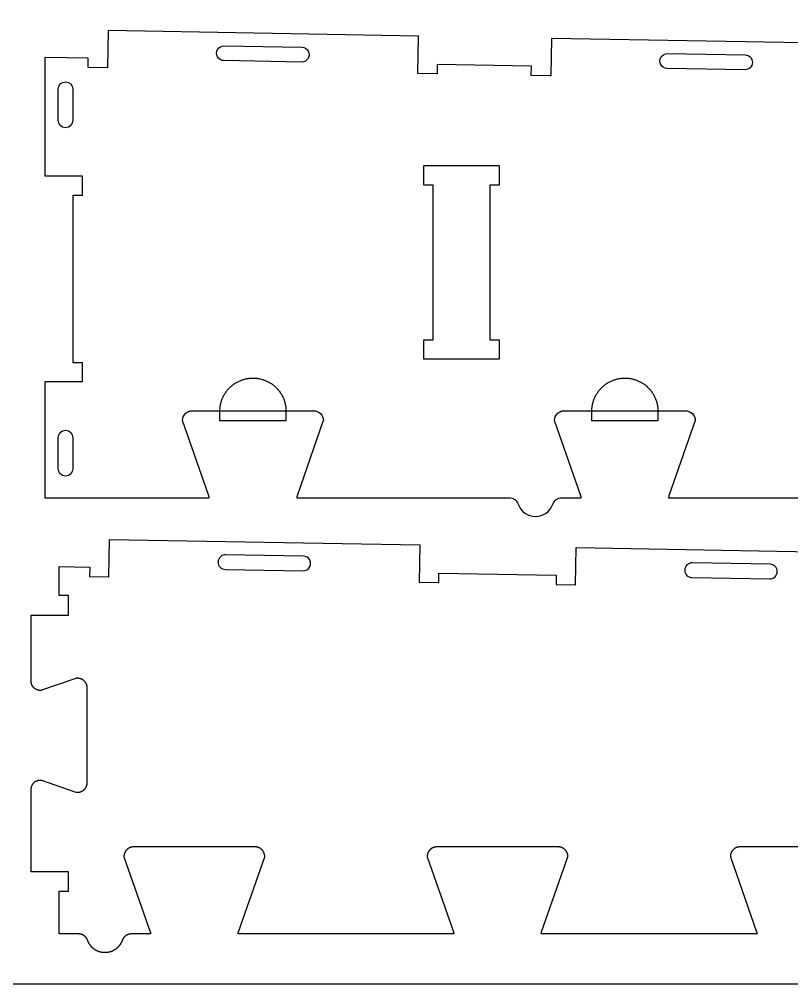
# Model space of a CAD drawing. Extents: x 0 to 4485, y 0 to 14364.
# Drawn here: x 1325 to 1821, y 7999 to 8619 of the extents above; entities that cross this region are included whole.
import ezdxf

# ---------------------------------------------------------------- set-up
doc = ezdxf.new("R2010")
doc.units = 0
for name, color, linetype in [('0_SHEET_SPRUCEPLY_2440X122', 1, 'CONTINUOUS'), ('3_ANYTOOL_CUTTHROUGH_INSID', 4, 'CONTINUOUS'), ('4_ANYTOOL_CUTTHROUGH_OUTSI', 5, 'CONTINUOUS'), ('5_ANYTOOL_HALF_MILL_9MM_IN', 3, 'CONTINUOUS')]:
    doc.layers.add(name, color=color, linetype=linetype)

msp = doc.modelspace()

# ---------------------------------------------------------------- linework, layer by layer
at = {"layer": '0_SHEET_SPRUCEPLY_2440X122'}
msp.add_lwpolyline([(371.7, 9218.93), (371.7, 7998.93), (2811.7, 7998.93), (2811.7, 9218.93)], close=True, dxfattribs=at)
at = {"layer": '3_ANYTOOL_CUTTHROUGH_INSID'}
for points in [[(1506.59, 8601.08, -1), (1506.43, 8591.59), (1456.43, 8592.46, -1), (1456.6, 8601.96)], [(1791.55, 8596.11, -1), (1791.38, 8586.61), (1741.39, 8587.48, -1), (1741.56, 8596.98)], [(1349.88, 8554.1), (1349.88, 8574.1, -1), (1359.38, 8574.1), (1359.38, 8554.1, -1)], [(1349.88, 8350.1, -1), (1359.38, 8350.1), (1359.38, 8330.1, -1), (1349.88, 8330.1)], [(1507.57, 8273.92), (1457.57, 8274.79, 1), (1457.41, 8265.29), (1507.4, 8264.42, 1)], [(1807.52, 8268.68), (1757.53, 8269.55, 1), (1757.36, 8260.05), (1807.35, 8259.18, 1)]]:
    msp.add_lwpolyline(points, format="xyb", close=True, dxfattribs=at)
msp.add_lwpolyline([(1590.88, 8512.47), (1584.88, 8512.47), (1584.88, 8524.97), (1633.38, 8524.97), (1633.38, 8512.47), (1627.38, 8512.47), (1627.38, 8412.97), (1633.38, 8412.97), (1633.38, 8400.47), (1584.88, 8400.47), (1584.88, 8412.97), (1590.88, 8412.97)], close=True, dxfattribs=at)
at = {"layer": '4_ANYTOOL_CUTTHROUGH_OUTSI'}
msp.add_lwpolyline([(1866.44, 8603.3), (1666.97, 8606.79), (1666.55, 8583.04), (1666.55, 8582.79), (1666.3, 8582.79), (1654.3, 8583), (1654.05, 8583.01), (1654.15, 8589.01), (1593.66, 8590.06), (1593.56, 8584.31), (1593.56, 8584.06), (1593.31, 8584.07), (1581.31, 8584.28), (1581.06, 8584.28), (1581.06, 8584.53), (1581.48, 8608.28), (1382.01, 8611.76), (1381.59, 8588.01), (1381.59, 8587.76), (1381.34, 8587.77), (1369.09, 8587.98), (1369.1, 8588.23), (1369.2, 8593.98), (1341.38, 8594.47), (1341.38, 8518.35), (1365.38, 8518.35), (1365.38, 8518.1), (1365.38, 8506.1), (1365.38, 8505.85), (1359.38, 8505.85), (1359.38, 8398.35), (1365.38, 8398.35), (1365.38, 8385.85), (1341.38, 8385.85), (1341.38, 8311.35), (1447.03, 8311.35), (1447.03, 8311.35, 0.061485), (1446.79, 8312.74), (1429.9, 8361.02), (1429.88, 8361.06), (1429.88, 8361.1), (1429.88, 8361.1, -0.198912), (1431.71, 8365.52), (1431.82, 8365.63), (1431.93, 8365.73), (1432.04, 8365.83), (1432.16, 8365.93), (1432.28, 8366.02), (1432.4, 8366.11), (1432.52, 8366.2), (1432.65, 8366.29), (1432.78, 8366.38), (1432.91, 8366.46), (1433.04, 8366.53), (1433.18, 8366.61), (1433.32, 8366.68), (1433.46, 8366.75), (1433.6, 8366.81), (1433.74, 8366.88), (1433.88, 8366.93), (1434.03, 8366.99), (1434.18, 8367.04), (1434.33, 8367.08), (1434.47, 8367.13), (1434.62, 8367.17), (1434.77, 8367.2), (1434.92, 8367.23), (1435.08, 8367.26), (1435.23, 8367.29), (1435.38, 8367.31), (1435.53, 8367.32), (1435.68, 8367.34), (1435.83, 8367.34), (1435.98, 8367.35), (1436.13, 8367.35), (1514.13, 8367.35, -0.414214), (1520.38, 8361.1), (1520.38, 8361.06), (1520.37, 8361.02), (1503.47, 8312.74), (1503.47, 8312.74, 0.061485), (1503.24, 8311.35), (1639.79, 8311.35, -0.317837), (1645.68, 8307.18, 0.707107), (1667.84, 8307.18, -0.317837), (1673.73, 8311.35), (1686.13, 8311.35, 0.061485), (1685.89, 8312.74), (1669, 8361.02), (1668.98, 8361.06), (1668.98, 8361.1), (1668.98, 8361.1, -0.198912), (1670.81, 8365.52), (1670.92, 8365.63), (1671.03, 8365.73), (1671.14, 8365.83), (1671.26, 8365.93), (1671.38, 8366.02), (1671.5, 8366.11), (1671.62, 8366.2), (1671.75, 8366.29), (1671.88, 8366.38), (1672.01, 8366.46), (1672.14, 8366.53), (1672.28, 8366.61), (1672.42, 8366.68), (1672.56, 8366.75), (1672.7, 8366.81), (1672.84, 8366.88), (1672.98, 8366.93), (1673.13, 8366.99), (1673.28, 8367.04), (1673.43, 8367.08), (1673.57, 8367.13), (1673.72, 8367.17), (1673.87, 8367.2), (1674.02, 8367.23), (1674.18, 8367.26), (1674.33, 8367.29), (1674.48, 8367.31), (1674.63, 8367.32), (1674.78, 8367.34), (1674.93, 8367.34), (1675.08, 8367.35), (1675.23, 8367.35), (1753.23, 8367.35, -0.414214), (1759.48, 8361.1), (1759.48, 8361.06), (1759.47, 8361.02), (1742.57, 8312.74), (1742.57, 8312.74, 0.061485), (1742.34, 8311.35), (1881.03, 8311.35, 0.061485)], format="xyb", dxfattribs=at)
msp.add_polyline3d([(1866.27, 8086.92, 0), (1788.27, 8086.92, 0), (1788.13, 8086.92, 0), (1787.99, 8086.92, 0), (1787.85, 8086.91, 0), (1787.71, 8086.9, 0), (1787.57, 8086.88, 0), (1787.42, 8086.86, 0), (1787.28, 8086.84, 0), (1787.13, 8086.82, 0), (1786.99, 8086.79, 0), (1786.84, 8086.76, 0), (1786.7, 8086.72, 0), (1786.55, 8086.68, 0), (1786.4, 8086.64, 0), (1786.26, 8086.59, 0), (1786.11, 8086.54, 0), (1785.97, 8086.48, 0), (1785.83, 8086.42, 0), (1785.68, 8086.36, 0), (1785.54, 8086.29, 0), (1785.4, 8086.22, 0), (1785.26, 8086.15, 0), (1785.12, 8086.07, 0), (1784.98, 8085.99, 0), (1784.85, 8085.9, 0), (1784.72, 8085.81, 0), (1784.59, 8085.72, 0), (1784.46, 8085.62, 0), (1784.33, 8085.52, 0), (1784.21, 8085.42, 0), (1784.08, 8085.31, 0), (1783.97, 8085.2, 0), (1783.85, 8085.09, 0), (1783.74, 8084.98, 0), (1783.63, 8084.86, 0), (1783.52, 8084.74, 0), (1783.42, 8084.61, 0), (1783.32, 8084.49, 0), (1783.22, 8084.36, 0), (1783.13, 8084.23, 0), (1783.04, 8084.09, 0), (1782.95, 8083.96, 0), (1782.87, 8083.82, 0), (1782.79, 8083.68, 0), (1782.72, 8083.54, 0), (1782.65, 8083.4, 0), (1782.58, 8083.26, 0), (1782.52, 8083.12, 0), (1782.46, 8082.97, 0), (1782.4, 8082.83, 0), (1782.35, 8082.68, 0), (1782.3, 8082.54, 0), (1782.26, 8082.39, 0), (1782.22, 8082.25, 0), (1782.19, 8082.1, 0), (1782.15, 8081.95, 0), (1782.12, 8081.81, 0), (1782.1, 8081.66, 0), (1782.08, 8081.52, 0), (1782.06, 8081.38, 0), (1782.05, 8081.23, 0), (1782.03, 8081.09, 0), (1782.03, 8080.95, 0), (1782.02, 8080.81, 0), (1782.02, 8080.67, 0), (1782.02, 8080.63, 0), (1782.03, 8080.59, 0), (1798.93, 8032.31, 0), (1798.98, 8032.14, 0), (1799.02, 8031.97, 0), (1799.06, 8031.8, 0), (1799.09, 8031.62, 0), (1799.12, 8031.45, 0), (1799.14, 8031.27, 0), (1799.15, 8031.1, 0), (1799.16, 8030.92, 0), (1660.48, 8030.92, 0), (1660.49, 8031.1, 0), (1660.5, 8031.27, 0), (1660.52, 8031.45, 0), (1660.55, 8031.62, 0), (1660.58, 8031.8, 0), (1660.62, 8031.97, 0), (1660.66, 8032.14, 0), (1660.71, 8032.31, 0), (1677.61, 8080.59, 0), (1677.62, 8080.63, 0), (1677.62, 8080.67, 0), (1677.62, 8080.82, 0), (1677.61, 8080.97, 0), (1677.6, 8081.12, 0), (1677.59, 8081.27, 0), (1677.57, 8081.43, 0), (1677.55, 8081.58, 0), (1677.53, 8081.73, 0), (1677.5, 8081.88, 0), (1677.47, 8082.03, 0), (1677.43, 8082.18, 0), (1677.4, 8082.33, 0), (1677.35, 8082.48, 0), (1677.31, 8082.63, 0), (1677.26, 8082.77, 0), (1677.2, 8082.92, 0), (1677.14, 8083.06, 0), (1677.08, 8083.21, 0), (1677.02, 8083.35, 0), (1676.95, 8083.49, 0), (1676.88, 8083.62, 0), (1676.8, 8083.76, 0), (1676.73, 8083.89, 0), (1676.64, 8084.03, 0), (1676.56, 8084.15, 0), (1676.47, 8084.28, 0), (1676.38, 8084.4, 0), (1676.29, 8084.53, 0), (1676.19, 8084.65, 0), (1676.1, 8084.76, 0), (1676, 8084.87, 0), (1675.89, 8084.98, 0), (1675.79, 8085.09, 0), (1675.68, 8085.2, 0), (1675.57, 8085.3, 0), (1675.46, 8085.4, 0), (1675.34, 8085.5, 0), (1675.22, 8085.59, 0), (1675.1, 8085.68, 0), (1674.98, 8085.78, 0), (1674.85, 8085.86, 0), (1674.72, 8085.95, 0), (1674.59, 8086.03, 0), (1674.46, 8086.11, 0), (1674.32, 8086.18, 0), (1674.19, 8086.25, 0), (1674.05, 8086.32, 0), (1673.9, 8086.39, 0), (1673.76, 8086.45, 0), (1673.62, 8086.5, 0), (1673.47, 8086.56, 0), (1673.32, 8086.61, 0), (1673.18, 8086.66, 0), (1673.03, 8086.7, 0), (1672.88, 8086.74, 0), (1672.73, 8086.77, 0), (1672.58, 8086.8, 0), (1672.43, 8086.83, 0), (1672.27, 8086.86, 0), (1672.12, 8086.88, 0), (1671.97, 8086.89, 0), (1671.82, 8086.91, 0), (1671.67, 8086.91, 0), (1671.52, 8086.92, 0), (1671.37, 8086.92, 0), (1593.37, 8086.92, 0), (1593.22, 8086.92, 0), (1593.07, 8086.91, 0), (1592.92, 8086.91, 0), (1592.77, 8086.89, 0), (1592.62, 8086.88, 0), (1592.46, 8086.86, 0), (1592.31, 8086.83, 0), (1592.16, 8086.8, 0), (1592.01, 8086.77, 0), (1591.86, 8086.74, 0), (1591.71, 8086.7, 0), (1591.56, 8086.66, 0), (1591.41, 8086.61, 0), (1591.27, 8086.56, 0), (1591.12, 8086.5, 0), (1590.98, 8086.45, 0), (1590.84, 8086.39, 0), (1590.69, 8086.32, 0), (1590.55, 8086.25, 0), (1590.42, 8086.18, 0), (1590.28, 8086.11, 0), (1590.15, 8086.03, 0), (1590.02, 8085.95, 0), (1589.89, 8085.86, 0), (1589.76, 8085.78, 0), (1589.64, 8085.68, 0), (1589.52, 8085.59, 0), (1589.4, 8085.5, 0), (1589.28, 8085.4, 0), (1589.17, 8085.3, 0), (1589.06, 8085.2, 0), (1588.95, 8085.09, 0), (1588.85, 8084.98, 0), (1588.74, 8084.87, 0), (1588.64, 8084.76, 0), (1588.55, 8084.65, 0), (1588.45, 8084.53, 0), (1588.36, 8084.4, 0), (1588.27, 8084.28, 0), (1588.18, 8084.15, 0), (1588.1, 8084.03, 0), (1588.01, 8083.89, 0), (1587.94, 8083.76, 0), (1587.86, 8083.62, 0), (1587.79, 8083.49, 0), (1587.72, 8083.35, 0), (1587.66, 8083.21, 0), (1587.6, 8083.06, 0), (1587.54, 8082.92, 0), (1587.48, 8082.77, 0), (1587.43, 8082.63, 0), (1587.39, 8082.48, 0), (1587.34, 8082.33, 0), (1587.3, 8082.18, 0), (1587.27, 8082.03, 0), (1587.24, 8081.88, 0), (1587.21, 8081.73, 0), (1587.19, 8081.58, 0), (1587.17, 8081.43, 0), (1587.15, 8081.27, 0), (1587.14, 8081.12, 0), (1587.13, 8080.97, 0), (1587.12, 8080.82, 0), (1587.12, 8080.67, 0), (1587.12, 8080.63, 0), (1587.13, 8080.59, 0), (1604.03, 8032.31, 0), (1604.08, 8032.14, 0), (1604.12, 8031.97, 0), (1604.16, 8031.8, 0), (1604.19, 8031.62, 0), (1604.22, 8031.45, 0), (1604.24, 8031.27, 0), (1604.25, 8031.1, 0), (1604.26, 8030.92, 0), (1465.58, 8030.92, 0), (1465.59, 8031.1, 0), (1465.6, 8031.27, 0), (1465.62, 8031.45, 0), (1465.65, 8031.62, 0), (1465.68, 8031.8, 0), (1465.72, 8031.97, 0), (1465.76, 8032.14, 0), (1465.81, 8032.31, 0), (1482.71, 8080.59, 0), (1482.72, 8080.63, 0), (1482.72, 8080.67, 0), (1482.72, 8080.81, 0), (1482.71, 8080.95, 0), (1482.71, 8081.09, 0), (1482.69, 8081.23, 0), (1482.68, 8081.38, 0), (1482.66, 8081.52, 0), (1482.64, 8081.66, 0), (1482.62, 8081.81, 0), (1482.59, 8081.95, 0), (1482.55, 8082.1, 0), (1482.52, 8082.25, 0), (1482.48, 8082.39, 0), (1482.43, 8082.54, 0), (1482.39, 8082.68, 0), (1482.34, 8082.83, 0), (1482.28, 8082.97, 0), (1482.22, 8083.12, 0), (1482.16, 8083.26, 0), (1482.09, 8083.4, 0), (1482.02, 8083.54, 0), (1481.95, 8083.68, 0), (1481.87, 8083.82, 0), (1481.79, 8083.96, 0), (1481.7, 8084.09, 0), (1481.61, 8084.23, 0), (1481.52, 8084.36, 0), (1481.42, 8084.49, 0), (1481.32, 8084.61, 0), (1481.22, 8084.74, 0), (1481.11, 8084.86, 0), (1481, 8084.98, 0), (1480.89, 8085.09, 0), (1480.77, 8085.2, 0), (1480.65, 8085.31, 0), (1480.53, 8085.42, 0), (1480.41, 8085.52, 0), (1480.28, 8085.62, 0), (1480.15, 8085.72, 0), (1480.02, 8085.81, 0), (1479.89, 8085.9, 0), (1479.75, 8085.99, 0), (1479.62, 8086.07, 0), (1479.48, 8086.15, 0), (1479.34, 8086.22, 0), (1479.2, 8086.29, 0), (1479.06, 8086.36, 0), (1478.91, 8086.42, 0), (1478.77, 8086.48, 0), (1478.63, 8086.54, 0), (1478.48, 8086.59, 0), (1478.34, 8086.64, 0), (1478.19, 8086.68, 0), (1478.04, 8086.72, 0), (1477.9, 8086.76, 0), (1477.75, 8086.79, 0), (1477.61, 8086.82, 0), (1477.46, 8086.84, 0), (1477.32, 8086.86, 0), (1477.17, 8086.88, 0), (1477.03, 8086.9, 0), (1476.89, 8086.91, 0), (1476.75, 8086.92, 0), (1476.61, 8086.92, 0), (1476.47, 8086.92, 0), (1398.47, 8086.92, 0), (1398.32, 8086.92, 0), (1398.17, 8086.91, 0), (1398.02, 8086.91, 0), (1397.87, 8086.89, 0), (1397.72, 8086.88, 0), (1397.56, 8086.86, 0), (1397.41, 8086.83, 0), (1397.26, 8086.8, 0), (1397.11, 8086.77, 0), (1396.96, 8086.74, 0), (1396.81, 8086.7, 0), (1396.66, 8086.66, 0), (1396.51, 8086.61, 0), (1396.37, 8086.56, 0), (1396.22, 8086.5, 0), (1396.08, 8086.45, 0), (1395.94, 8086.39, 0), (1395.79, 8086.32, 0), (1395.65, 8086.25, 0), (1395.52, 8086.18, 0), (1395.38, 8086.11, 0), (1395.25, 8086.03, 0), (1395.12, 8085.95, 0), (1394.99, 8085.86, 0), (1394.86, 8085.78, 0), (1394.74, 8085.68, 0), (1394.62, 8085.59, 0), (1394.5, 8085.5, 0), (1394.38, 8085.4, 0), (1394.27, 8085.3, 0), (1394.16, 8085.2, 0), (1394.05, 8085.09, 0), (1393.95, 8084.98, 0), (1393.84, 8084.87, 0), (1393.74, 8084.76, 0), (1393.65, 8084.65, 0), (1393.55, 8084.53, 0), (1393.46, 8084.4, 0), (1393.37, 8084.28, 0), (1393.28, 8084.15, 0), (1393.2, 8084.03, 0), (1393.11, 8083.89, 0), (1393.04, 8083.76, 0), (1392.96, 8083.62, 0), (1392.89, 8083.49, 0), (1392.82, 8083.35, 0), (1392.76, 8083.21, 0), (1392.7, 8083.06, 0), (1392.64, 8082.92, 0), (1392.58, 8082.77, 0), (1392.53, 8082.63, 0), (1392.49, 8082.48, 0), (1392.44, 8082.33, 0), (1392.4, 8082.18, 0), (1392.37, 8082.03, 0), (1392.34, 8081.88, 0), (1392.31, 8081.73, 0), (1392.29, 8081.58, 0), (1392.27, 8081.43, 0), (1392.25, 8081.27, 0), (1392.24, 8081.12, 0), (1392.23, 8080.97, 0), (1392.22, 8080.82, 0), (1392.22, 8080.67, 0), (1392.22, 8080.63, 0), (1392.23, 8080.59, 0), (1409.13, 8032.31, 0), (1409.18, 8032.14, 0), (1409.22, 8031.97, 0), (1409.26, 8031.8, 0), (1409.29, 8031.62, 0), (1409.32, 8031.45, 0), (1409.34, 8031.27, 0), (1409.35, 8031.1, 0), (1409.36, 8030.92, 0), (1396.97, 8030.92, 0), (1396.85, 8030.92, 0), (1396.74, 8030.92, 0), (1396.62, 8030.91, 0), (1396.51, 8030.91, 0), (1396.39, 8030.9, 0), (1396.28, 8030.88, 0), (1396.16, 8030.87, 0), (1396.05, 8030.85, 0), (1395.93, 8030.84, 0), (1395.81, 8030.82, 0), (1395.7, 8030.79, 0), (1395.58, 8030.77, 0), (1395.46, 8030.74, 0), (1395.35, 8030.71, 0), (1395.23, 8030.68, 0), (1395.12, 8030.64, 0), (1395, 8030.61, 0), (1394.89, 8030.57, 0), (1394.77, 8030.52, 0), (1394.66, 8030.48, 0), (1394.54, 8030.43, 0), (1394.43, 8030.39, 0), (1394.32, 8030.33, 0), (1394.21, 8030.28, 0), (1394.1, 8030.23, 0), (1393.99, 8030.17, 0), (1393.88, 8030.11, 0), (1393.77, 8030.05, 0), (1393.67, 8029.98, 0), (1393.56, 8029.91, 0), (1393.46, 8029.85, 0), (1393.36, 8029.78, 0), (1393.26, 8029.7, 0), (1393.16, 8029.63, 0), (1393.06, 8029.55, 0), (1392.96, 8029.47, 0), (1392.87, 8029.39, 0), (1392.78, 8029.31, 0), (1392.69, 8029.23, 0), (1392.6, 8029.14, 0), (1392.51, 8029.05, 0), (1392.42, 8028.97, 0), (1392.34, 8028.88, 0), (1392.26, 8028.78, 0), (1392.18, 8028.69, 0), (1392.1, 8028.6, 0), (1392.03, 8028.5, 0), (1391.95, 8028.41, 0), (1391.88, 8028.31, 0), (1391.81, 8028.21, 0), (1391.75, 8028.11, 0), (1391.68, 8028.01, 0), (1391.62, 8027.91, 0), (1391.56, 8027.81, 0), (1391.5, 8027.7, 0), (1391.44, 8027.6, 0), (1391.39, 8027.49, 0), (1391.34, 8027.39, 0), (1391.29, 8027.28, 0), (1391.24, 8027.18, 0), (1391.2, 8027.07, 0), (1391.15, 8026.97, 0), (1391.11, 8026.86, 0), (1391.07, 8026.76, 0), (1391, 8026.56, 0), (1390.92, 8026.36, 0), (1390.84, 8026.16, 0), (1390.76, 8025.96, 0), (1390.67, 8025.76, 0), (1390.58, 8025.56, 0), (1390.48, 8025.37, 0), (1390.38, 8025.17, 0), (1390.27, 8024.98, 0), (1390.16, 8024.78, 0), (1390.05, 8024.59, 0), (1389.93, 8024.4, 0), (1389.81, 8024.21, 0), (1389.68, 8024.02, 0), (1389.55, 8023.84, 0), (1389.42, 8023.65, 0), (1389.28, 8023.47, 0), (1389.14, 8023.29, 0), (1388.99, 8023.12, 0), (1388.84, 8022.94, 0), (1388.69, 8022.77, 0), (1388.53, 8022.6, 0), (1388.37, 8022.43, 0), (1388.21, 8022.27, 0), (1388.04, 8022.11, 0), (1387.87, 8021.95, 0), (1387.7, 8021.8, 0), (1387.52, 8021.65, 0), (1387.34, 8021.5, 0), (1387.15, 8021.36, 0), (1386.97, 8021.21, 0), (1386.78, 8021.08, 0), (1386.59, 8020.95, 0), (1386.39, 8020.82, 0), (1386.2, 8020.69, 0), (1386, 8020.57, 0), (1385.79, 8020.45, 0), (1385.59, 8020.34, 0), (1385.39, 8020.23, 0), (1385.18, 8020.13, 0), (1384.97, 8020.03, 0), (1384.76, 8019.93, 0), (1384.55, 8019.84, 0), (1384.33, 8019.75, 0), (1384.12, 8019.67, 0), (1383.9, 8019.59, 0), (1383.69, 8019.52, 0), (1383.47, 8019.45, 0), (1383.25, 8019.38, 0), (1383.03, 8019.32, 0), (1382.82, 8019.27, 0), (1382.6, 8019.21, 0), (1382.38, 8019.17, 0), (1382.16, 8019.12, 0), (1381.94, 8019.08, 0), (1381.72, 8019.05, 0), (1381.5, 8019.02, 0), (1381.29, 8018.99, 0), (1381.07, 8018.97, 0), (1380.85, 8018.95, 0), (1380.64, 8018.94, 0), (1380.42, 8018.93, 0), (1380.21, 8018.92, 0), (1379.99, 8018.92, 0), (1379.78, 8018.92, 0), (1379.57, 8018.93, 0), (1379.35, 8018.94, 0), (1379.14, 8018.95, 0), (1378.92, 8018.97, 0), (1378.7, 8018.99, 0), (1378.49, 8019.02, 0), (1378.27, 8019.05, 0), (1378.05, 8019.08, 0), (1377.83, 8019.12, 0), (1377.61, 8019.17, 0), (1377.39, 8019.21, 0), (1377.17, 8019.27, 0), (1376.96, 8019.32, 0), (1376.74, 8019.38, 0), (1376.52, 8019.45, 0), (1376.3, 8019.52, 0), (1376.09, 8019.59, 0), (1375.87, 8019.67, 0), (1375.66, 8019.75, 0), (1375.44, 8019.84, 0), (1375.23, 8019.93, 0), (1375.02, 8020.03, 0), (1374.81, 8020.13, 0), (1374.6, 8020.23, 0), (1374.4, 8020.34, 0), (1374.19, 8020.45, 0), (1373.99, 8020.57, 0), (1373.79, 8020.69, 0), (1373.6, 8020.82, 0), (1373.4, 8020.95, 0), (1373.21, 8021.08, 0), (1373.02, 8021.21, 0), (1372.84, 8021.36, 0), (1372.65, 8021.5, 0), (1372.47, 8021.65, 0), (1372.29, 8021.8, 0), (1372.12, 8021.95, 0), (1371.95, 8022.11, 0), (1371.78, 8022.27, 0), (1371.62, 8022.43, 0), (1371.46, 8022.6, 0), (1371.3, 8022.77, 0), (1371.15, 8022.94, 0), (1371, 8023.12, 0), (1370.85, 8023.29, 0), (1370.71, 8023.47, 0), (1370.57, 8023.65, 0), (1370.44, 8023.84, 0), (1370.31, 8024.02, 0), (1370.18, 8024.21, 0), (1370.06, 8024.4, 0), (1369.94, 8024.59, 0), (1369.83, 8024.78, 0), (1369.72, 8024.98, 0), (1369.61, 8025.17, 0), (1369.51, 8025.37, 0), (1369.41, 8025.56, 0), (1369.32, 8025.76, 0), (1369.23, 8025.96, 0), (1369.15, 8026.16, 0), (1369.07, 8026.36, 0), (1368.99, 8026.56, 0), (1368.92, 8026.76, 0), (1368.88, 8026.86, 0), (1368.84, 8026.97, 0), (1368.79, 8027.07, 0), (1368.75, 8027.18, 0), (1368.7, 8027.28, 0), (1368.65, 8027.39, 0), (1368.6, 8027.49, 0), (1368.55, 8027.6, 0), (1368.49, 8027.7, 0), (1368.43, 8027.81, 0), (1368.37, 8027.91, 0), (1368.31, 8028.01, 0), (1368.24, 8028.11, 0), (1368.18, 8028.21, 0), (1368.11, 8028.31, 0), (1368.04, 8028.41, 0), (1367.96, 8028.5, 0), (1367.89, 8028.6, 0), (1367.81, 8028.69, 0), (1367.73, 8028.78, 0), (1367.65, 8028.88, 0), (1367.57, 8028.97, 0), (1367.48, 8029.05, 0), (1367.39, 8029.14, 0), (1367.3, 8029.23, 0), (1367.21, 8029.31, 0), (1367.12, 8029.39, 0), (1367.03, 8029.47, 0), (1366.93, 8029.55, 0), (1366.83, 8029.63, 0), (1366.73, 8029.7, 0), (1366.63, 8029.78, 0), (1366.53, 8029.85, 0), (1366.43, 8029.91, 0), (1366.32, 8029.98, 0), (1366.22, 8030.05, 0), (1366.11, 8030.11, 0), (1366, 8030.17, 0), (1365.89, 8030.23, 0), (1365.78, 8030.28, 0), (1365.67, 8030.33, 0), (1365.56, 8030.39, 0), (1365.45, 8030.43, 0), (1365.33, 8030.48, 0), (1365.22, 8030.52, 0), (1365.1, 8030.57, 0), (1364.99, 8030.61, 0), (1364.87, 8030.64, 0), (1364.76, 8030.68, 0), (1364.64, 8030.71, 0), (1364.52, 8030.74, 0), (1364.41, 8030.77, 0), (1364.29, 8030.79, 0), (1364.18, 8030.82, 0), (1364.06, 8030.84, 0), (1363.94, 8030.85, 0), (1363.83, 8030.87, 0), (1363.71, 8030.88, 0), (1363.6, 8030.9, 0), (1363.48, 8030.91, 0), (1363.37, 8030.91, 0), (1363.25, 8030.92, 0), (1363.14, 8030.92, 0), (1363.02, 8030.92, 0), (1350.62, 8030.92, 0), (1350.62, 8058.42, 0), (1356.62, 8058.42, 0), (1356.62, 8070.92, 0), (1356.37, 8070.92, 0), (1332.62, 8070.92, 0), (1332.62, 8124.09, 0), (1332.62, 8124.24, 0), (1332.63, 8124.4, 0), (1332.64, 8124.55, 0), (1332.65, 8124.7, 0), (1332.67, 8124.85, 0), (1332.69, 8125.01, 0), (1332.72, 8125.16, 0), (1332.75, 8125.32, 0), (1332.79, 8125.47, 0), (1332.83, 8125.62, 0), (1332.87, 8125.77, 0), (1332.92, 8125.92, 0), (1332.97, 8126.07, 0), (1333.03, 8126.22, 0), (1333.09, 8126.36, 0), (1333.15, 8126.51, 0), (1333.22, 8126.65, 0), (1333.3, 8126.79, 0), (1333.37, 8126.93, 0), (1333.45, 8127.07, 0), (1333.53, 8127.2, 0), (1333.62, 8127.33, 0), (1333.71, 8127.46, 0), (1333.81, 8127.59, 0), (1333.9, 8127.71, 0), (1334, 8127.83, 0), (1334.1, 8127.95, 0), (1334.21, 8128.06, 0), (1334.32, 8128.17, 0), (1334.43, 8128.28, 0), (1334.54, 8128.38, 0), (1334.65, 8128.48, 0), (1334.77, 8128.58, 0), (1334.89, 8128.67, 0), (1335.01, 8128.76, 0), (1335.14, 8128.85, 0), (1335.27, 8128.93, 0), (1335.4, 8129.01, 0), (1335.53, 8129.09, 0), (1335.67, 8129.17, 0), (1335.81, 8129.24, 0), (1335.95, 8129.31, 0), (1336.09, 8129.37, 0), (1336.24, 8129.43, 0), (1336.38, 8129.49, 0), (1336.53, 8129.54, 0), (1336.68, 8129.59, 0), (1336.83, 8129.63, 0), (1336.99, 8129.67, 0), (1337.14, 8129.71, 0), (1337.29, 8129.74, 0), (1337.45, 8129.77, 0), (1337.6, 8129.79, 0), (1337.76, 8129.81, 0), (1337.92, 8129.82, 0), (1338.07, 8129.83, 0), (1338.23, 8129.84, 0), (1338.38, 8129.84, 0), (1338.54, 8129.84, 0), (1338.69, 8129.83, 0), (1338.84, 8129.82, 0), (1339, 8129.81, 0), (1339.15, 8129.79, 0), (1339.3, 8129.77, 0), (1361.3, 8122.1, 0), (1361.32, 8122.1, 0), (1361.35, 8122.09, 0), (1361.51, 8122.07, 0), (1361.67, 8122.05, 0), (1361.84, 8122.03, 0), (1362, 8122.02, 0), (1362.17, 8122.01, 0), (1362.34, 8122.01, 0), (1362.51, 8122.01, 0), (1362.68, 8122.01, 0), (1362.85, 8122.03, 0), (1363.02, 8122.04, 0), (1363.19, 8122.06, 0), (1363.36, 8122.09, 0), (1363.53, 8122.12, 0), (1363.7, 8122.15, 0), (1363.87, 8122.19, 0), (1364.03, 8122.23, 0), (1364.2, 8122.28, 0), (1364.36, 8122.33, 0), (1364.52, 8122.39, 0), (1364.69, 8122.45, 0), (1364.84, 8122.52, 0), (1365, 8122.59, 0), (1365.15, 8122.66, 0), (1365.31, 8122.74, 0), (1365.45, 8122.82, 0), (1365.6, 8122.91, 0), (1365.74, 8122.99, 0), (1365.88, 8123.09, 0), (1366.02, 8123.18, 0), (1366.16, 8123.28, 0), (1366.29, 8123.38, 0), (1366.41, 8123.49, 0), (1366.54, 8123.6, 0), (1366.66, 8123.71, 0), (1366.78, 8123.82, 0), (1366.9, 8123.94, 0), (1367.01, 8124.07, 0), (1367.12, 8124.19, 0), (1367.23, 8124.32, 0), (1367.33, 8124.46, 0), (1367.44, 8124.59, 0), (1367.53, 8124.73, 0), (1367.63, 8124.88, 0), (1367.72, 8125.02, 0), (1367.81, 8125.17, 0), (1367.89, 8125.32, 0), (1367.97, 8125.47, 0), (1368.04, 8125.63, 0), (1368.11, 8125.79, 0), (1368.18, 8125.95, 0), (1368.24, 8126.11, 0), (1368.3, 8126.27, 0), (1368.35, 8126.43, 0), (1368.4, 8126.6, 0), (1368.44, 8126.76, 0), (1368.48, 8126.93, 0), (1368.51, 8127.09, 0), (1368.54, 8127.26, 0), (1368.57, 8127.43, 0), (1368.59, 8127.59, 0), (1368.6, 8127.76, 0), (1368.61, 8127.93, 0), (1368.62, 8128.09, 0), (1368.62, 8128.26, 0), (1368.62, 8189.09, 0), (1368.62, 8189.26, 0), (1368.61, 8189.42, 0), (1368.6, 8189.59, 0), (1368.59, 8189.75, 0), (1368.57, 8189.92, 0), (1368.54, 8190.09, 0), (1368.51, 8190.25, 0), (1368.48, 8190.42, 0), (1368.44, 8190.59, 0), (1368.4, 8190.75, 0), (1368.35, 8190.92, 0), (1368.3, 8191.08, 0), (1368.24, 8191.24, 0), (1368.18, 8191.4, 0), (1368.11, 8191.56, 0), (1368.04, 8191.72, 0), (1367.97, 8191.87, 0), (1367.89, 8192.03, 0), (1367.81, 8192.18, 0), (1367.72, 8192.33, 0), (1367.63, 8192.47, 0), (1367.53, 8192.62, 0), (1367.44, 8192.76, 0), (1367.33, 8192.89, 0), (1367.23, 8193.03, 0), (1367.12, 8193.16, 0), (1367.01, 8193.28, 0), (1366.9, 8193.41, 0), (1366.78, 8193.52, 0), (1366.66, 8193.64, 0), (1366.54, 8193.75, 0), (1366.41, 8193.86, 0), (1366.29, 8193.97, 0), (1366.16, 8194.07, 0), (1366.02, 8194.17, 0), (1365.88, 8194.26, 0), (1365.74, 8194.35, 0), (1365.6, 8194.44, 0), (1365.45, 8194.53, 0), (1365.31, 8194.61, 0), (1365.15, 8194.69, 0), (1365, 8194.76, 0), (1364.84, 8194.83, 0), (1364.69, 8194.9, 0), (1364.52, 8194.96, 0), (1364.36, 8195.02, 0), (1364.2, 8195.07, 0), (1364.03, 8195.12, 0), (1363.87, 8195.16, 0), (1363.7, 8195.2, 0), (1363.53, 8195.23, 0), (1363.36, 8195.26, 0), (1363.19, 8195.29, 0), (1363.02, 8195.31, 0), (1362.85, 8195.32, 0), (1362.68, 8195.33, 0), (1362.51, 8195.34, 0), (1362.34, 8195.34, 0), (1362.17, 8195.34, 0), (1362, 8195.33, 0), (1361.84, 8195.32, 0), (1361.67, 8195.3, 0), (1361.51, 8195.28, 0), (1361.35, 8195.26, 0), (1361.32, 8195.25, 0), (1361.3, 8195.25, 0), (1339.3, 8187.58, 0), (1339.15, 8187.56, 0), (1339, 8187.54, 0), (1338.84, 8187.53, 0), (1338.69, 8187.52, 0), (1338.54, 8187.51, 0), (1338.38, 8187.51, 0), (1338.23, 8187.51, 0), (1338.07, 8187.51, 0), (1337.92, 8187.53, 0), (1337.76, 8187.54, 0), (1337.6, 8187.56, 0), (1337.45, 8187.58, 0), (1337.29, 8187.61, 0), (1337.14, 8187.64, 0), (1336.99, 8187.68, 0), (1336.83, 8187.72, 0), (1336.68, 8187.76, 0), (1336.53, 8187.81, 0), (1336.38, 8187.86, 0), (1336.24, 8187.92, 0), (1336.09, 8187.98, 0), (1335.95, 8188.04, 0), (1335.81, 8188.11, 0), (1335.67, 8188.18, 0), (1335.53, 8188.26, 0), (1335.4, 8188.34, 0), (1335.27, 8188.42, 0), (1335.14, 8188.5, 0), (1335.01, 8188.59, 0), (1334.89, 8188.68, 0), (1334.77, 8188.77, 0), (1334.65, 8188.87, 0), (1334.54, 8188.97, 0), (1334.43, 8189.07, 0), (1334.32, 8189.18, 0), (1334.21, 8189.29, 0), (1334.1, 8189.4, 0), (1334, 8189.52, 0), (1333.9, 8189.64, 0), (1333.81, 8189.76, 0), (1333.71, 8189.89, 0), (1333.62, 8190.02, 0), (1333.53, 8190.15, 0), (1333.45, 8190.28, 0), (1333.37, 8190.42, 0), (1333.3, 8190.56, 0), (1333.22, 8190.7, 0), (1333.15, 8190.84, 0), (1333.09, 8190.98, 0), (1333.03, 8191.13, 0), (1332.97, 8191.28, 0), (1332.92, 8191.43, 0), (1332.87, 8191.58, 0), (1332.83, 8191.73, 0), (1332.79, 8191.88, 0), (1332.75, 8192.03, 0), (1332.72, 8192.19, 0), (1332.69, 8192.34, 0), (1332.67, 8192.49, 0), (1332.65, 8192.65, 0), (1332.64, 8192.8, 0), (1332.63, 8192.95, 0), (1332.62, 8193.11, 0), (1332.62, 8193.26, 0), (1332.62, 8235.95, 0), (1356.37, 8235.95, 0), (1356.62, 8235.95, 0), (1356.62, 8236.2, 0), (1356.62, 8248.2, 0), (1356.62, 8248.45, 0), (1350.62, 8248.45, 0), (1350.62, 8267.15, 0), (1370.17, 8266.81, 0), (1370.07, 8260.81, 0), (1370.32, 8260.81, 0), (1382.31, 8260.6, 0), (1382.56, 8260.6, 0), (1382.57, 8260.85, 0), (1382.98, 8284.59, 0), (1582.45, 8281.11, 0), (1582.04, 8257.36, 0), (1582.03, 8257.11, 0), (1582.28, 8257.11, 0), (1594.28, 8256.9, 0), (1594.53, 8256.9, 0), (1594.64, 8262.89, 0), (1670.12, 8261.58, 0), (1670.02, 8255.58, 0), (1670.27, 8255.57, 0), (1682.27, 8255.36, 0), (1682.52, 8255.36, 0), (1682.94, 8279.36, 0), (1882.41, 8275.87, 0)], dxfattribs=at)
at = {"layer": '5_ANYTOOL_HALF_MILL_9MM_IN'}
for points in [[(1453.88, 8367.1), (1453.89, 8367.57), (1453.9, 8368.05), (1453.93, 8368.53), (1453.97, 8369.01), (1454.02, 8369.5), (1454.08, 8369.98), (1454.15, 8370.48), (1454.24, 8370.97), (1454.33, 8371.46), (1454.44, 8371.96), (1454.57, 8372.45), (1454.7, 8372.95), (1454.85, 8373.44), (1455.01, 8373.94), (1455.19, 8374.43), (1455.37, 8374.92), (1455.58, 8375.41), (1455.79, 8375.9), (1456.02, 8376.38), (1456.26, 8376.86), (1456.51, 8377.34), (1456.78, 8377.81), (1457.05, 8378.27), (1457.35, 8378.73), (1457.65, 8379.18), (1457.97, 8379.63), (1458.29, 8380.07), (1458.63, 8380.5), (1458.99, 8380.92), (1459.35, 8381.33), (1459.72, 8381.73), (1460.11, 8382.13), (1460.5, 8382.51), (1460.9, 8382.88), (1461.32, 8383.25), (1461.74, 8383.6), (1462.17, 8383.94), (1462.61, 8384.27), (1463.05, 8384.58), (1463.5, 8384.89), (1463.96, 8385.18), (1464.43, 8385.46), (1464.9, 8385.72), (1465.37, 8385.98), (1465.85, 8386.22), (1466.33, 8386.44), (1466.82, 8386.66), (1467.31, 8386.86), (1467.8, 8387.05), (1468.3, 8387.22), (1468.79, 8387.38), (1469.29, 8387.53), (1469.78, 8387.67), (1470.28, 8387.79), (1470.77, 8387.9), (1471.27, 8388), (1471.76, 8388.08), (1472.25, 8388.15), (1472.74, 8388.22), (1473.22, 8388.27), (1473.71, 8388.3), (1474.19, 8388.33), (1474.66, 8388.35), (1475.13, 8388.35), (1475.6, 8388.35), (1476.08, 8388.33), (1476.56, 8388.3), (1477.04, 8388.27), (1477.53, 8388.22), (1478.02, 8388.15), (1478.51, 8388.08), (1479, 8388), (1479.49, 8387.9), (1479.99, 8387.79), (1480.48, 8387.67), (1480.98, 8387.53), (1481.47, 8387.38), (1481.97, 8387.22), (1482.46, 8387.05), (1482.95, 8386.86), (1483.44, 8386.66), (1483.93, 8386.44), (1484.41, 8386.22), (1484.89, 8385.98), (1485.37, 8385.72), (1485.84, 8385.46), (1486.3, 8385.18), (1486.76, 8384.89), (1487.21, 8384.58), (1487.66, 8384.27), (1488.1, 8383.94), (1488.53, 8383.6), (1488.95, 8383.25), (1489.36, 8382.88), (1489.76, 8382.51), (1490.16, 8382.13), (1490.54, 8381.73), (1490.92, 8381.33), (1491.28, 8380.92), (1491.63, 8380.5), (1491.97, 8380.07), (1492.3, 8379.63), (1492.61, 8379.18), (1492.92, 8378.73), (1493.21, 8378.27), (1493.49, 8377.81), (1493.76, 8377.34), (1494.01, 8376.86), (1494.25, 8376.38), (1494.48, 8375.9), (1494.69, 8375.41), (1494.89, 8374.92), (1495.08, 8374.43), (1495.25, 8373.94), (1495.41, 8373.44), (1495.56, 8372.95), (1495.7, 8372.45), (1495.82, 8371.96), (1495.93, 8371.46), (1496.03, 8370.97), (1496.11, 8370.48), (1496.19, 8369.98), (1496.25, 8369.5), (1496.3, 8369.01), (1496.33, 8368.53), (1496.36, 8368.05), (1496.38, 8367.57), (1496.38, 8367.1), (1496.38, 8366.85), (1496.38, 8360.85), (1453.88, 8360.85), (1453.88, 8366.85), (1453.88, 8367.1)], [(1692.98, 8367.1), (1692.99, 8367.57), (1693, 8368.05), (1693.03, 8368.53), (1693.07, 8369.01), (1693.12, 8369.5), (1693.18, 8369.98), (1693.25, 8370.48), (1693.34, 8370.97), (1693.43, 8371.46), (1693.54, 8371.96), (1693.67, 8372.45), (1693.8, 8372.95), (1693.95, 8373.44), (1694.11, 8373.94), (1694.29, 8374.43), (1694.47, 8374.92), (1694.68, 8375.41), (1694.89, 8375.9), (1695.12, 8376.38), (1695.36, 8376.86), (1695.61, 8377.34), (1695.88, 8377.81), (1696.15, 8378.27), (1696.45, 8378.73), (1696.75, 8379.18), (1697.07, 8379.63), (1697.39, 8380.07), (1697.73, 8380.5), (1698.09, 8380.92), (1698.45, 8381.33), (1698.82, 8381.73), (1699.21, 8382.13), (1699.6, 8382.51), (1700, 8382.88), (1700.42, 8383.25), (1700.84, 8383.6), (1701.27, 8383.94), (1701.71, 8384.27), (1702.15, 8384.58), (1702.6, 8384.89), (1703.06, 8385.18), (1703.53, 8385.46), (1704, 8385.72), (1704.47, 8385.98), (1704.95, 8386.22), (1705.43, 8386.44), (1705.92, 8386.66), (1706.41, 8386.86), (1706.9, 8387.05), (1707.4, 8387.22), (1707.89, 8387.38), (1708.39, 8387.53), (1708.88, 8387.67), (1709.38, 8387.79), (1709.87, 8387.9), (1710.37, 8388), (1710.86, 8388.08), (1711.35, 8388.15), (1711.84, 8388.22), (1712.32, 8388.27), (1712.81, 8388.3), (1713.29, 8388.33), (1713.76, 8388.35), (1714.23, 8388.35), (1714.7, 8388.35), (1715.18, 8388.33), (1715.66, 8388.3), (1716.14, 8388.27), (1716.63, 8388.22), (1717.12, 8388.15), (1717.61, 8388.08), (1718.1, 8388), (1718.59, 8387.9), (1719.09, 8387.79), (1719.58, 8387.67), (1720.08, 8387.53), (1720.57, 8387.38), (1721.07, 8387.22), (1721.56, 8387.05), (1722.05, 8386.86), (1722.54, 8386.66), (1723.03, 8386.44), (1723.51, 8386.22), (1723.99, 8385.98), (1724.47, 8385.72), (1724.94, 8385.46), (1725.4, 8385.18), (1725.86, 8384.89), (1726.31, 8384.58), (1726.76, 8384.27), (1727.2, 8383.94), (1727.63, 8383.6), (1728.05, 8383.25), (1728.46, 8382.88), (1728.86, 8382.51), (1729.26, 8382.13), (1729.64, 8381.73), (1730.02, 8381.33), (1730.38, 8380.92), (1730.73, 8380.5), (1731.07, 8380.07), (1731.4, 8379.63), (1731.71, 8379.18), (1732.02, 8378.73), (1732.31, 8378.27), (1732.59, 8377.81), (1732.86, 8377.34), (1733.11, 8376.86), (1733.35, 8376.38), (1733.58, 8375.9), (1733.79, 8375.41), (1733.99, 8374.92), (1734.18, 8374.43), (1734.35, 8373.94), (1734.51, 8373.44), (1734.66, 8372.95), (1734.8, 8372.45), (1734.92, 8371.96), (1735.03, 8371.46), (1735.13, 8370.97), (1735.21, 8370.48), (1735.29, 8369.98), (1735.35, 8369.5), (1735.4, 8369.01), (1735.43, 8368.53), (1735.46, 8368.05), (1735.48, 8367.57), (1735.48, 8367.1), (1735.48, 8366.85), (1735.48, 8360.85), (1692.98, 8360.85), (1692.98, 8366.85), (1692.98, 8367.1)]]:
    msp.add_lwpolyline(points, close=True, dxfattribs=at)

doc.saveas('drawing.dxf')
